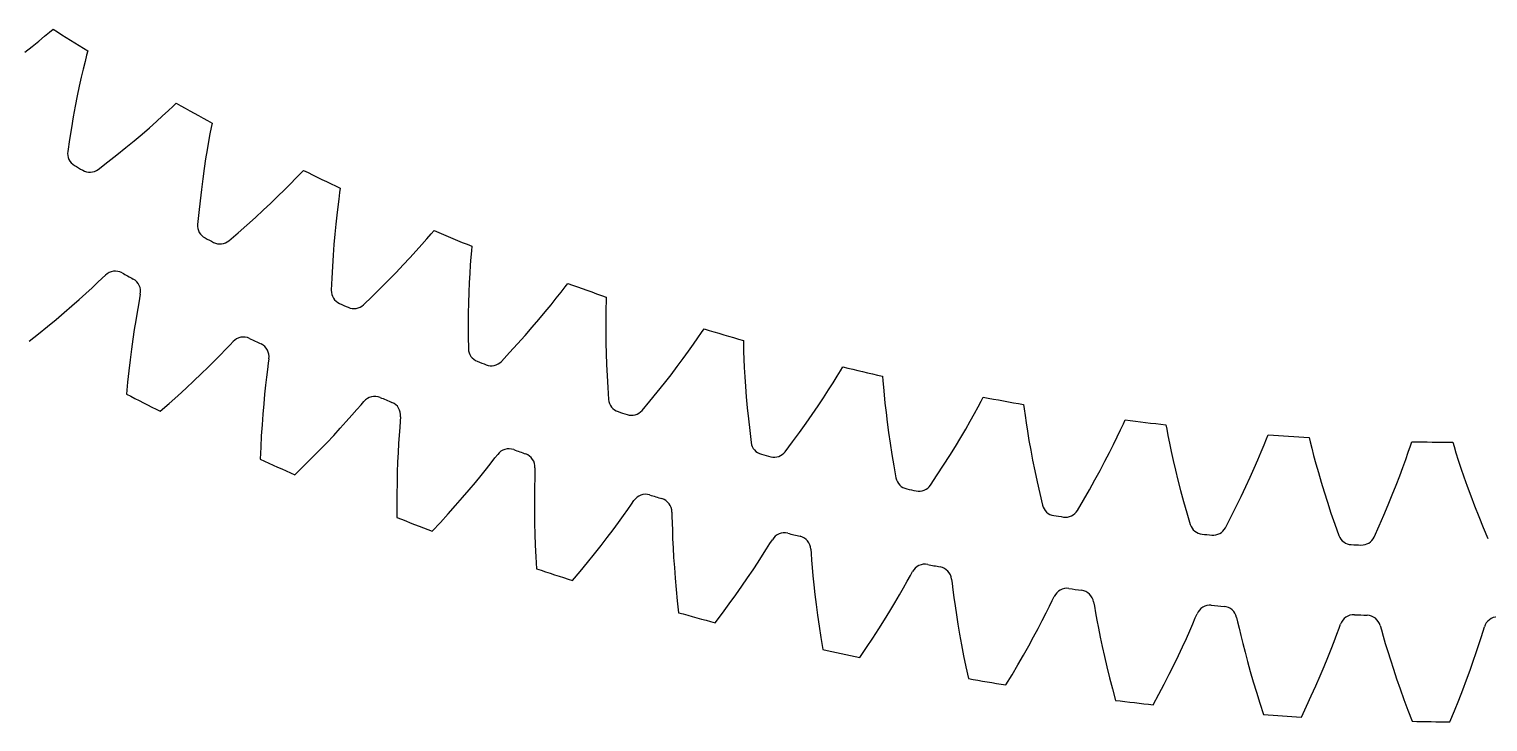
# Model space of a CAD drawing. Header units: millimetres. Extents: x -62 to 62, y -62 to 62.
# Drawn here: x -30.9 to 0.42, y -62.5 to -47.63 of the extents above; entities that cross this region are included whole.
import ezdxf

# ---------------------------------------------------------------- set-up
doc = ezdxf.new("R2010")
doc.units = ezdxf.units.MM

msp = doc.modelspace()

# ---------------------------------------------------------------- linework, layer by layer
at = {"layer": 'thin_ring_external'}
for p, q in [((-29.327569, -52.979145), (-29.258146, -52.914565)), ((-29.678992, -53.305883), (-29.546406, -53.184559)), ((-29.546406, -53.184559), (-29.427938, -53.074185)), ((-29.427938, -53.074185), (-29.327569, -52.979145)), ((-29.979188, -53.572574), (-29.823666, -53.435748)), ((-29.823666, -53.435748), (-29.678992, -53.305883)), ((-28.552564, -53.550198), (-28.580813, -53.709632)), ((-28.527348, -53.414291), (-28.552564, -53.550198)), ((-28.510878, -53.320917), (-28.527348, -53.414291)), ((-30.503606, -54.014651), (-30.319679, -53.862815)), ((-30.319679, -53.862815), (-30.144724, -53.715222)), ((-30.144724, -53.715222), (-29.979188, -53.572574)), ((-28.580813, -53.709632), (-28.610578, -53.886868)), ((-30.89707, -54.328823), (-30.696161, -54.170152)), ((-30.696161, -54.170152), (-30.503606, -54.014651)), ((-28.640942, -54.078892), (-28.671253, -54.283806)), ((-28.610578, -53.886868), (-28.640942, -54.078892)), ((-28.671253, -54.283806), (-28.701006, -54.500291)), ((-26.679551, -54.507561), (-26.584166, -54.40752)), ((-26.584166, -54.40752), (-26.518132, -54.339479)), ((-28.729791, -54.727368), (-28.75726, -54.964284)), ((-28.701006, -54.500291), (-28.729791, -54.727368)), ((-27.056302, -54.888858), (-26.918448, -54.751775)), ((-26.918448, -54.751775), (-26.792229, -54.62384)), ((-26.792229, -54.62384), (-26.679551, -54.507561)), ((-25.76277, -54.801239), (-25.781014, -54.938256)), ((-25.751089, -54.707145), (-25.76277, -54.801239)), ((-28.75726, -54.964284), (-28.783115, -55.210433)), ((-27.362671, -55.184361), (-27.204634, -55.033447)), ((-27.204634, -55.033447), (-27.056302, -54.888858)), ((-25.801085, -55.098924), (-25.821762, -55.277449)), ((-25.781014, -54.938256), (-25.801085, -55.098924)), ((-28.783115, -55.210433), (-28.807091, -55.465318)), ((-27.705796, -55.501725), (-27.529861, -55.340695)), ((-27.529861, -55.340695), (-27.362671, -55.184361)), ((-25.821762, -55.277449), (-25.842281, -55.470773)), ((-28.082705, -55.835577), (-27.89016, -55.666854)), ((-27.89016, -55.666854), (-27.705796, -55.501725)), ((-25.86209, -55.676967), (-25.88075, -55.894689)), ((-25.842281, -55.470773), (-25.86209, -55.676967)), ((-23.861561, -55.798733), (-23.771408, -55.693952)), ((-23.771408, -55.693952), (-23.708934, -55.622628)), ((-25.88075, -55.894689), (-25.897903, -56.12294)), ((-24.218351, -56.198769), (-24.087676, -56.054827)), ((-24.087676, -56.054827), (-23.968154, -55.920614)), ((-23.968154, -55.920614), (-23.861561, -55.798733)), ((-22.93098, -56.045216), (-22.942204, -56.182986)), ((-22.924119, -55.950649), (-22.93098, -56.045216)), ((-25.913239, -56.360949), (-25.926492, -56.608097)), ((-25.897903, -56.12294), (-25.913239, -56.360949)), ((-24.509232, -56.50953), (-24.359107, -56.350744)), ((-24.359107, -56.350744), (-24.218351, -56.198769)), ((-22.954045, -56.34447), (-22.965579, -56.523817)), ((-22.942204, -56.182986), (-22.954045, -56.34447)), ((-25.926492, -56.608097), (-25.937422, -56.863874)), ((-24.835704, -56.844), (-24.668221, -56.674197)), ((-24.668221, -56.674197), (-24.509232, -56.50953)), ((-22.965579, -56.523817), (-22.976201, -56.717937)), ((-25.011396, -57.018328), (-24.835704, -56.844)), ((-22.985455, -56.924874), (-22.992974, -57.143264)), ((-22.976201, -56.717937), (-22.985455, -56.924874)), ((-21.08155, -57.071497), (-20.981318, -56.944332)), ((-20.981318, -56.944332), (-20.896633, -56.835084)), ((-20.896633, -56.835084), (-20.837883, -56.760664)), ((-25.195075, -57.196663), (-25.011396, -57.018328)), ((-22.992974, -57.143264), (-22.99845, -57.372093)), ((-21.317217, -57.362064), (-21.194062, -57.211637)), ((-21.194062, -57.211637), (-21.08155, -57.071497)), ((-20.043541, -57.281141), (-20.047121, -57.443019)), ((-20.039366, -57.142978), (-20.043541, -57.281141)), ((-20.037342, -57.048183), (-20.039366, -57.142978)), ((-23.001613, -57.610575), (-23.002229, -57.858077)), ((-22.99845, -57.372093), (-23.001613, -57.610575)), ((-21.59185, -57.687273), (-21.450029, -57.521028)), ((-21.450029, -57.521028), (-21.317217, -57.362064)), ((-20.049482, -57.622721), (-20.050178, -57.81713)), ((-20.047121, -57.443019), (-20.049482, -57.622721)), ((-23.002229, -57.858077), (-23.000085, -58.114078)), ((-21.900819, -58.037976), (-21.742225, -57.859843)), ((-21.742225, -57.859843), (-21.59185, -57.687273)), ((-20.050178, -57.81713), (-20.048854, -58.024269)), ((-18.046338, -57.94137), (-17.967342, -57.827941)), ((-17.967342, -57.827941), (-17.912468, -57.750618)), ((-22.241714, -58.408528), (-22.06738, -58.221047)), ((-22.06738, -58.221047), (-21.900819, -58.037976)), ((-20.048854, -58.024269), (-20.045212, -58.242758)), ((-20.045212, -58.242758), (-20.038996, -58.471569)), ((-18.360468, -58.375709), (-18.245156, -58.219189)), ((-18.245156, -58.219189), (-18.139945, -58.073487)), ((-18.139945, -58.073487), (-18.046338, -57.94137)), ((-17.098291, -57.996886), (-17.095472, -58.09166)), ((-17.095472, -58.09166), (-17.092586, -58.229856)), ((-17.092586, -58.229856), (-17.087896, -58.391706)), ((-20.038996, -58.471569), (-20.029979, -58.709901)), ((-18.618139, -58.714516), (-18.484991, -58.541246)), ((-18.484991, -58.541246), (-18.360468, -58.375709)), ((-17.087896, -58.391706), (-17.081078, -58.571294)), ((-20.029979, -58.709901), (-20.017956, -58.957112)), ((-18.759506, -58.894539), (-18.618139, -58.714516)), ((-17.081078, -58.571294), (-17.071847, -58.765485)), ((-17.071847, -58.765485), (-17.059948, -58.972286)), ((-15.151016, -58.923969), (-15.064277, -58.787246)), ((-15.064277, -58.787246), (-14.991175, -58.66993)), ((-14.991175, -58.66993), (-14.940321, -58.589906)), ((-14.114632, -58.794281), (-14.106977, -58.888787)), ((-20.017956, -58.957112), (-20.002743, -59.21267)), ((-19.065793, -59.271875), (-18.908797, -59.080538)), ((-18.908797, -59.080538), (-18.759506, -58.894539)), ((-17.059948, -58.972286), (-17.045155, -59.190304)), ((-17.045155, -59.190304), (-17.027264, -59.418499)), ((-15.35582, -59.237057), (-15.248649, -59.074854)), ((-15.248649, -59.074854), (-15.151016, -58.923969)), ((-14.106977, -58.888787), (-14.097039, -59.026657)), ((-14.097039, -59.026657), (-14.084091, -59.188055)), ((-14.084091, -59.188055), (-14.068112, -59.367061)), ((-19.230327, -59.468013), (-19.065793, -59.271875)), ((-17.027264, -59.418499), (-17.006088, -59.65606)), ((-15.595854, -59.588579), (-15.471727, -59.408737)), ((-15.471727, -59.408737), (-15.35582, -59.237057)), ((-14.068112, -59.367061), (-14.048977, -59.560527)), ((-12.12256, -59.620726), (-12.042915, -59.479752)), ((-12.042915, -59.479752), (-11.975899, -59.358857)), ((-11.975899, -59.358857), (-11.929197, -59.276341)), ((-11.094149, -59.438289), (-11.081679, -59.532281)), ((-17.006088, -59.65606), (-16.981459, -59.902335)), ((-15.867444, -59.968965), (-15.727845, -59.775586)), ((-15.727845, -59.775586), (-15.595854, -59.588579)), ((-14.048977, -59.560527), (-14.026534, -59.766452)), ((-14.026534, -59.766452), (-14.000628, -59.98343)), ((-12.31111, -59.943863), (-12.212361, -59.7764)), ((-12.212361, -59.7764), (-12.12256, -59.620726)), ((-11.081679, -59.532281), (-11.064714, -59.669463)), ((-11.064714, -59.669463), (-11.043542, -59.82999)), ((-8.929378, -59.892923), (-8.886951, -59.80813)), ((-16.981459, -59.902335), (-16.953217, -60.156782)), ((-16.014466, -60.168069), (-15.867444, -59.968965)), ((-14.000628, -59.98343), (-13.971109, -60.210413)), ((-12.532882, -60.307183), (-12.4181, -60.121237)), ((-12.4181, -60.121237), (-12.31111, -59.943863)), ((-11.043542, -59.82999), (-11.018444, -60.007946)), ((-11.018444, -60.007946), (-10.989455, -60.200183)), ((-9.062477, -60.16194), (-8.990134, -60.017082)), ((-8.990134, -60.017082), (-8.929378, -59.892923)), ((-8.044723, -59.927229), (-8.02747, -60.020462)), ((-8.02747, -60.020462), (-8.003522, -60.156598)), ((-16.16877, -60.372352), (-16.014466, -60.168069)), ((-13.971109, -60.210413), (-13.937831, -60.446583)), ((-12.655152, -60.500685), (-12.532882, -60.307183)), ((-10.989455, -60.200183), (-10.956527, -60.404693)), ((-10.956527, -60.404693), (-10.919576, -60.620065)), ((-9.234281, -60.494282), (-9.144213, -60.321995)), ((-9.144213, -60.321995), (-9.062477, -60.16194)), ((-8.003522, -60.156598), (-7.974181, -60.315835)), ((-7.974181, -60.315835), (-7.940029, -60.492278)), ((-5.978751, -60.546197), (-5.913899, -60.397835)), ((-5.913899, -60.397835), (-5.859562, -60.270736)), ((-5.859562, -60.270736), (-5.82152, -60.183887)), ((-4.974309, -60.259826), (-4.952318, -60.352056)), ((-4.952318, -60.352056), (-4.921451, -60.486792)), ((-2.774459, -60.491309), (-2.740901, -60.402631)), ((-1.890918, -60.435211), (-1.864246, -60.526198)), ((-13.937831, -60.446583), (-13.900659, -60.691279)), ((-13.900659, -60.691279), (-13.859461, -60.943952)), ((-12.921359, -60.907291), (-12.784695, -60.70094)), ((-12.784695, -60.70094), (-12.655152, -60.500685)), ((-10.919576, -60.620065), (-10.878505, -60.845245)), ((-9.437213, -60.868452), (-9.332075, -60.676888)), ((-9.332075, -60.676888), (-9.234281, -60.494282)), ((-7.940029, -60.492278), (-7.901263, -60.682783)), ((-7.901263, -60.682783), (-7.857935, -60.885345)), ((-6.133362, -60.886879), (-6.052208, -60.710217)), ((-6.052208, -60.710217), (-5.978751, -60.546197)), ((-4.921451, -60.486792), (-4.884017, -60.644322)), ((-4.884017, -60.644322), (-4.8409, -60.818792)), ((-2.879427, -60.772497), (-2.822235, -60.621017)), ((-2.822235, -60.621017), (-2.774459, -60.491309)), ((-1.864246, -60.526198), (-1.826539, -60.659183)), ((-1.826539, -60.659183), (-1.781111, -60.814596)), ((0.227409, -60.840248), (0.276791, -60.686045)), ((0.276791, -60.686045), (0.317882, -60.554067)), ((0.317882, -60.554067), (0.346869, -60.463791)), ((-13.06503, -61.119187), (-12.921359, -60.907291)), ((-10.878505, -60.845245), (-10.833212, -61.079408)), ((-9.668592, -61.274553), (-9.549443, -61.067945)), ((-9.549443, -61.067945), (-9.437213, -60.868452)), ((-7.857935, -60.885345), (-7.810035, -61.09855)), ((-6.221704, -61.07424), (-6.133362, -60.886879)), ((-4.8409, -60.818792), (-4.792457, -61.007069)), ((-4.792457, -61.007069), (-4.738843, -61.207154)), ((-3.016441, -61.120629), (-2.944413, -60.940054)), ((-2.944413, -60.940054), (-2.879427, -60.772497)), ((-1.781111, -60.814596), (-1.729142, -60.986636)), ((-1.729142, -60.986636), (-1.671148, -61.172195)), ((0.108349, -61.194922), (0.171063, -61.010904)), ((0.171063, -61.010904), (0.227409, -60.840248)), ((-10.833212, -61.079408), (-10.783593, -61.321886)), ((-10.783593, -61.321886), (-10.729548, -61.572127)), ((-9.794541, -61.487613), (-9.668592, -61.274553)), ((-7.810035, -61.09855), (-7.75752, -61.321339)), ((-7.75752, -61.321339), (-7.700329, -61.552884)), ((-6.418821, -61.475885), (-6.316924, -61.270922)), ((-6.316924, -61.270922), (-6.221704, -61.07424)), ((-4.738843, -61.207154), (-4.680119, -61.417635)), ((-3.180154, -61.513544), (-3.095101, -61.312256)), ((-3.095101, -61.312256), (-3.016441, -61.120629)), ((-1.671148, -61.172195), (-1.607388, -61.369281)), ((-1.607388, -61.369281), (-1.537993, -61.576489)), ((0.039576, -61.390315), (0.108349, -61.194922)), ((-9.927206, -61.706568), (-9.794541, -61.487613)), ((-7.700329, -61.552884), (-7.638395, -61.792512)), ((-6.642171, -61.907521), (-6.527265, -61.688308)), ((-6.527265, -61.688308), (-6.418821, -61.475885)), ((-4.680119, -61.417635), (-4.616297, -61.637452)), ((-4.616297, -61.637452), (-4.547358, -61.865775)), ((-3.271453, -61.723442), (-3.180154, -61.513544)), ((-1.537993, -61.576489), (-1.46303, -61.792761)), ((-0.115549, -61.80997), (-0.035087, -61.595683)), ((-0.035087, -61.595683), (0.039576, -61.390315)), ((-7.638395, -61.792512), (-7.571642, -62.039667)), ((-6.763482, -62.132965), (-6.642171, -61.907521)), ((-4.547358, -61.865775), (-4.473269, -62.101928)), ((-3.472471, -62.16592), (-3.368909, -61.941125)), ((-3.368909, -61.941125), (-3.271453, -61.723442)), ((-1.46303, -61.792761), (-1.382523, -62.017265)), ((-0.201764, -62.032345), (-0.115549, -61.80997)), ((-4.473269, -62.101928), (-4.393983, -62.345352)), ((-3.582114, -62.397263), (-3.472471, -62.16592)), ((-1.382523, -62.017265), (-1.296472, -62.249328)), ((-1.296472, -62.249328), (-1.204861, -62.488385)), ((-0.3914, -62.498774), (-0.293713, -62.262134)), ((-0.293713, -62.262134), (-0.201764, -62.032345))]:
    msp.add_line(p, q, dxfattribs=at)
for centre, radius, start, end in [((-29.047147, -53.127824), 0.3, 61.332774, 134.694734), ((0, 0), 60.25, 241.332774, 241.594055), ((-28.804572, -53.259733), 0.3, 348.232095, 61.594055), ((-26.296519, -54.541687), 0.3, 64.259603, 137.621564), ((0, 0), 60.25, 244.259603, 244.520884), ((-26.047525, -54.661037), 0.3, 351.158924, 64.520884), ((0, 0), 62.5, 242.553933, 243.299726), ((-23.477286, -55.813256), 0.3, 67.186433, 140.548393), ((0, 0), 60.25, 247.186433, 247.447714), ((-23.222522, -55.919737), 0.3, 354.085753, 67.447714), ((-20.596803, -56.939215), 0.3, 70.113262, 143.475222), ((0, 0), 60.25, 250.113262, 250.374543), ((0, 0), 62.5, 245.480762, 246.226555), ((-20.336935, -57.032548), 0.3, 357.012583, 70.374543), ((-17.662585, -57.916626), 0.3, 73.040091, 146.402051), ((0, 0), 60.25, 253.040091, 253.301372), ((-17.398291, -57.996569), 0.3, 359.939412, 73.301372), ((0, 0), 62.5, 248.407592, 249.153384), ((-14.682288, -58.742939), 0.3, 75.966921, 149.328881), ((0, 0), 60.25, 255.966921, 256.228201), ((-14.414256, -58.809283), 0.3, 2.866241, 76.228201), ((-11.663687, -59.415999), 0.3, 78.89375, 152.25571), ((0, 0), 60.25, 258.89375, 259.155031), ((-11.392617, -59.46857), 0.3, 5.793071, 79.155031), ((0, 0), 62.5, 251.334421, 252.080213), ((-8.614656, -59.934049), 0.3, 81.820579, 155.182539), ((0, 0), 60.25, 261.820579, 262.08186), ((-8.341255, -59.97271), 0.3, 8.7199, 82.08186), ((-5.54315, -60.295738), 0.3, 84.747408, 158.109368), ((0, 0), 60.25, 264.747408, 265.008689), ((-5.268132, -60.320389), 0.3, 11.646729, 85.008689), ((0, 0), 62.5, 254.26125, 255.007043), ((-2.457183, -60.500122), 0.3, 87.674238, 161.036198), ((0, 0), 60.25, 267.674238, 267.935518), ((-2.181266, -60.510698), 0.3, 14.573558, 87.935518), ((0.635194, -60.546668), 0.3, 90.601067, 163.963027), ((0, 0), 62.5, 257.188079, 257.933872), ((0, 0), 62.5, 260.114909, 260.860701), ((0, 0), 62.5, 263.041738, 263.78753), ((0, 0), 62.5, 265.968567, 266.71436), ((0, 0), 62.5, 268.895396, 269.641189)]:
    msp.add_arc(centre, radius, start, end, dxfattribs=at)
at = {"layer": 'thin_ring_internal'}
for p, q in [((-30.834345, -48.005408), (-30.692132, -47.890896)), ((-30.692132, -47.890896), (-30.565047, -47.786506)), ((-30.565047, -47.786506), (-30.457367, -47.696455)), ((-30.457367, -47.696455), (-30.384308, -47.634482)), ((-30.989499, -48.127711), (-30.834345, -48.005408)), ((-29.66408, -48.193831), (-29.698228, -48.329986)), ((-29.640125, -48.101071), (-29.66408, -48.193831)), ((-29.736828, -48.489854), (-29.777949, -48.667749)), ((-29.698228, -48.329986), (-29.736828, -48.489854)), ((-29.777949, -48.667749), (-29.820444, -48.860687)), ((-29.863514, -49.066792), (-29.906544, -49.284769)), ((-29.820444, -48.860687), (-29.863514, -49.066792)), ((-29.906544, -49.284769), (-29.949044, -49.513657)), ((-28.031049, -49.495507), (-27.909854, -49.384332)), ((-27.909854, -49.384332), (-27.807253, -49.288535)), ((-27.807253, -49.288535), (-27.737687, -49.222665)), ((-29.990601, -49.752717), (-30.03086, -50.001359)), ((-29.949044, -49.513657), (-29.990601, -49.752717)), ((-28.474528, -49.885677), (-28.31504, -49.748207)), ((-28.31504, -49.748207), (-28.166796, -49.617614)), ((-28.166796, -49.617614), (-28.031049, -49.495507)), ((-26.987988, -49.741848), (-27.014649, -49.879665)), ((-26.969134, -49.647918), (-26.987988, -49.741848)), ((-30.03086, -50.001359), (-30.070313, -50.258618)), ((-28.82412, -50.176863), (-28.644422, -50.028861)), ((-28.644422, -50.028861), (-28.474528, -49.885677)), ((-27.044462, -50.041403), (-27.075806, -50.221278)), ((-27.014649, -49.879665), (-27.044462, -50.041403)), ((-29.211242, -50.48457), (-29.013175, -50.328964)), ((-29.013175, -50.328964), (-28.82412, -50.176863)), ((-27.107703, -50.416248), (-27.139452, -50.624398)), ((-27.075806, -50.221278), (-27.107703, -50.416248)), ((-29.41724, -50.643641), (-29.211242, -50.48457)), ((-27.139452, -50.624398), (-27.170515, -50.844399)), ((-25.171368, -50.834776), (-25.074151, -50.733519)), ((-25.074151, -50.733519), (-25.008285, -50.663948)), ((-27.170515, -50.844399), (-27.200452, -51.075267)), ((-25.415187, -51.081741), (-25.286311, -50.952403)), ((-25.286311, -50.952403), (-25.171368, -50.834776)), ((-24.217657, -51.046597), (-24.231354, -51.141417)), ((-27.228892, -51.31624), (-27.255513, -51.566709)), ((-27.200452, -51.075267), (-27.228892, -51.31624)), ((-25.707821, -51.36621), (-25.556078, -51.220235)), ((-25.556078, -51.220235), (-25.415187, -51.081741)), ((-24.250449, -51.280483), (-24.271384, -51.443608)), ((-24.231354, -51.141417), (-24.250449, -51.280483)), ((-27.255513, -51.566709), (-27.280858, -51.825739)), ((-26.04099, -51.676052), (-25.869642, -51.518458)), ((-25.869642, -51.518458), (-25.707821, -51.36621)), ((-24.292859, -51.624926), (-24.314061, -51.821347)), ((-24.271384, -51.443608), (-24.292859, -51.624926)), ((-26.41073, -52.00444), (-26.221457, -51.838251)), ((-26.221457, -51.838251), (-26.04099, -51.676052)), ((-24.314061, -51.821347), (-24.334396, -52.030921)), ((-22.266217, -52.027094), (-22.20425, -51.954031)), ((-26.607734, -52.174524), (-26.41073, -52.00444)), ((-24.353399, -52.25229), (-24.370684, -52.484448)), ((-24.334396, -52.030921), (-24.353399, -52.25229)), ((-22.587729, -52.393421), (-22.466108, -52.257238)), ((-22.466108, -52.257238), (-22.35776, -52.133509)), ((-22.35776, -52.133509), (-22.266217, -52.027094)), ((-21.393905, -52.292933), (-21.402403, -52.388359)), ((-24.370684, -52.484448), (-24.385921, -52.726614)), ((-22.864392, -52.693445), (-22.720846, -52.539402)), ((-22.720846, -52.539402), (-22.587729, -52.393421)), ((-21.413876, -52.528261), (-21.425872, -52.692285)), ((-21.402403, -52.388359), (-21.413876, -52.528261)), ((-24.385921, -52.726614), (-24.398825, -52.978163)), ((-23.180143, -53.021019), (-23.017657, -52.854303)), ((-23.017657, -52.854303), (-22.864392, -52.693445)), ((-21.437413, -52.874506), (-21.447857, -53.071791)), ((-21.425872, -52.692285), (-21.437413, -52.874506)), ((-24.398825, -52.978163), (-24.409987, -53.238191)), ((-23.531398, -53.369108), (-23.351483, -53.192831)), ((-23.351483, -53.192831), (-23.180143, -53.021019)), ((-21.447857, -53.071791), (-21.456717, -53.282163)), ((-19.477428, -53.276656), (-19.391833, -53.1654)), ((-19.391833, -53.1654), (-19.333948, -53.089062)), ((-23.71882, -53.549696), (-23.531398, -53.369108)), ((-21.463602, -53.504239), (-21.468183, -53.736995)), ((-21.456717, -53.282163), (-21.463602, -53.504239)), ((-19.817807, -53.70177), (-19.69286, -53.548738)), ((-19.69286, -53.548738), (-19.578857, -53.406116)), ((-19.578857, -53.406116), (-19.477428, -53.276656)), ((-18.509579, -53.478953), (-18.513395, -53.619273)), ((-18.506305, -53.383206), (-18.509579, -53.478953)), ((-21.468183, -53.736995), (-21.470174, -53.979632)), ((-20.096978, -54.03241), (-19.952726, -53.863423)), ((-19.952726, -53.863423), (-19.817807, -53.70177)), ((-18.516416, -53.783708), (-18.517989, -53.966287)), ((-18.513395, -53.619273), (-18.516416, -53.783708)), ((-21.470174, -53.979632), (-21.469322, -54.23151)), ((-20.250117, -54.207751), (-20.096978, -54.03241)), ((-18.517989, -53.966287), (-18.517643, -54.163848)), ((-18.517643, -54.163848), (-18.515002, -54.37439)), ((-16.538967, -54.260804), (-16.459576, -54.14504)), ((-16.459576, -54.14504), (-16.405946, -54.065654)), ((-21.469322, -54.23151), (-21.466267, -54.491759)), ((-20.58184, -54.574502), (-20.411819, -54.388663)), ((-20.411819, -54.388663), (-20.250117, -54.207751)), ((-18.515002, -54.37439), (-18.50975, -54.596511)), ((-16.73922, -54.544244), (-16.633176, -54.39561)), ((-16.633176, -54.39561), (-16.538967, -54.260804)), ((-15.563475, -54.314162), (-15.561516, -54.409946)), ((-15.561516, -54.409946), (-15.557663, -54.550265)), ((-20.75912, -54.765056), (-20.58184, -54.574502)), ((-18.50975, -54.596511), (-18.501613, -54.829169)), ((-16.981513, -54.872651), (-16.855623, -54.703871)), ((-16.855623, -54.703871), (-16.73922, -54.544244)), ((-15.557663, -54.550265), (-15.551699, -54.714619)), ((-15.551699, -54.714619), (-15.5433, -54.897011)), ((-18.501613, -54.829169), (-18.490351, -55.071553)), ((-18.490351, -55.071553), (-18.475745, -55.323009)), ((-17.259657, -55.232705), (-17.116322, -55.049263)), ((-17.116322, -55.049263), (-16.981513, -54.872651)), ((-15.5433, -54.897011), (-15.532166, -55.094259)), ((-15.532166, -55.094259), (-15.518031, -55.304342)), ((-13.637854, -55.222766), (-13.551148, -55.083016)), ((-13.551148, -55.083016), (-13.478197, -54.963089)), ((-13.478197, -54.963089), (-13.428982, -54.880893)), ((-12.574198, -55.083024), (-12.56701, -55.178558)), ((-18.475745, -55.323009), (-18.458483, -55.582703)), ((-17.570857, -55.617025), (-17.411239, -55.422178)), ((-17.411239, -55.422178), (-17.259657, -55.232705)), ((-15.518031, -55.304342), (-15.500657, -55.525845)), ((-13.843136, -55.542715), (-13.735623, -55.376969)), ((-13.735623, -55.376969), (-13.637854, -55.222766)), ((-12.56701, -55.178558), (-12.5555, -55.318457)), ((-12.5555, -55.318457), (-12.540571, -55.48224)), ((-17.737467, -55.816975), (-17.570857, -55.617025)), ((-15.500657, -55.525845), (-15.479827, -55.757712)), ((-14.084584, -55.901828), (-13.959621, -55.718117)), ((-13.959621, -55.718117), (-13.843136, -55.542715)), ((-12.540571, -55.48224), (-12.522224, -55.663902)), ((-12.522224, -55.663902), (-12.500335, -55.860247)), ((-10.601832, -55.885115), (-10.522886, -55.740839)), ((-10.522886, -55.740839), (-10.456594, -55.617107)), ((-10.456594, -55.617107), (-10.411941, -55.532346)), ((-9.547394, -55.687497), (-9.535, -55.782495)), ((-15.479827, -55.757712), (-15.455345, -55.999119)), ((-15.455345, -55.999119), (-15.427029, -56.249402)), ((-14.217688, -56.092823), (-14.084584, -55.901828)), ((-12.500335, -55.860247), (-12.474749, -56.069245)), ((-10.789335, -56.215797), (-10.691034, -56.044427)), ((-10.691034, -56.044427), (-10.601832, -55.885115)), ((-9.535, -55.782495), (-9.515868, -55.921557)), ((-9.515868, -55.921557), (-9.492016, -56.084281)), ((-7.403784, -56.105142), (-7.363826, -56.018069)), ((-15.427029, -56.249402), (-15.395611, -56.507766)), ((-14.507436, -56.493564), (-14.358696, -56.290291)), ((-14.358696, -56.290291), (-14.217688, -56.092823)), ((-12.474749, -56.069245), (-12.445304, -56.289468)), ((-12.445304, -56.289468), (-12.411844, -56.519852)), ((-10.896068, -56.397299), (-10.789335, -56.215797)), ((-9.492016, -56.084281), (-9.463776, -56.264669)), ((-9.463776, -56.264669), (-9.431197, -56.459526)), ((-7.534169, -56.380681), (-7.463221, -56.232309)), ((-7.463221, -56.232309), (-7.403784, -56.105142)), ((-6.492097, -56.125776), (-6.474534, -56.219956)), ((-6.474534, -56.219956), (-6.447836, -56.357765)), ((-6.447836, -56.357765), (-6.415134, -56.518943)), ((-4.328878, -56.425737), (-4.293735, -56.336612)), ((-14.662878, -56.702314), (-14.507436, -56.493564)), ((-12.411844, -56.519852), (-12.374215, -56.759562)), ((-11.133287, -56.785539), (-11.010812, -56.587559)), ((-11.010812, -56.587559), (-10.896068, -56.397299)), ((-9.431197, -56.459526), (-9.394236, -56.666815)), ((-9.394236, -56.666815), (-9.35281, -56.885102)), ((-7.703335, -56.721109), (-7.614539, -56.544627)), ((-7.614539, -56.544627), (-7.534169, -56.380681)), ((-6.415134, -56.518943), (-6.377085, -56.69752)), ((-4.444022, -56.707985), (-4.381282, -56.55596)), ((-4.381282, -56.55596), (-4.328878, -56.425737)), ((-3.417425, -56.396553), (-3.394745, -56.489634)), ((-3.394745, -56.489634), (-3.360561, -56.625779)), ((-3.360561, -56.625779), (-3.319106, -56.784931)), ((-1.286268, -56.710826), (-1.241053, -56.577935)), ((-1.241053, -56.577935), (-1.21083, -56.487024)), ((-0.332554, -56.499021), (-0.304825, -56.590724)), ((-0.304825, -56.590724), (-0.263257, -56.7248)), ((-12.374215, -56.759562), (-12.332274, -57.007925)), ((-11.400719, -57.201504), (-11.263301, -56.990412)), ((-11.263301, -56.990412), (-11.133287, -56.785539)), ((-9.35281, -56.885102), (-9.306818, -57.113314)), ((-7.904179, -57.104411), (-7.799996, -56.908168)), ((-7.799996, -56.908168), (-7.703335, -56.721109)), ((-6.377085, -56.69752), (-6.333914, -56.890308)), ((-6.333914, -56.890308), (-6.285688, -57.095269)), ((-4.594345, -57.057143), (-4.515319, -56.876075)), ((-4.515319, -56.876075), (-4.444022, -56.707985)), ((-3.319106, -56.784931), (-3.271362, -56.961164)), ((-3.271362, -56.961164), (-3.217727, -57.151306)), ((-1.402623, -57.037783), (-1.340612, -56.86605)), ((-1.340612, -56.86605), (-1.286268, -56.710826)), ((-0.263257, -56.7248), (-0.213173, -56.881451)), ((-0.213173, -56.881451), (-0.155876, -57.054813)), ((-12.332274, -57.007925), (-12.286793, -57.264187)), ((-11.544529, -57.418431), (-11.400719, -57.201504)), ((-9.306818, -57.113314), (-9.256155, -57.350611)), ((-8.134293, -57.520451), (-8.015661, -57.308784)), ((-8.015661, -57.308784), (-7.904179, -57.104411)), ((-6.285688, -57.095269), (-6.232403, -57.310968)), ((-6.232403, -57.310968), (-6.174017, -57.536328)), ((-4.773958, -57.450841), (-4.680647, -57.249202)), ((-4.680647, -57.249202), (-4.594345, -57.057143)), ((-3.217727, -57.151306), (-3.158381, -57.353328)), ((-1.547328, -57.419381), (-1.471643, -57.222896)), ((-1.471643, -57.222896), (-1.402623, -57.037783)), ((-0.155876, -57.054813), (-0.091938, -57.241743)), ((-0.091938, -57.241743), (-0.021648, -57.440222)), ((-9.256155, -57.350611), (-9.200713, -57.596313)), ((-9.200713, -57.596313), (-9.141307, -57.84971)), ((-8.259977, -57.738732), (-8.134293, -57.520451)), ((-6.174017, -57.536328), (-6.110471, -57.770504)), ((-4.874112, -57.660997), (-4.773958, -57.450841)), ((-3.158381, -57.353328), (-3.093396, -57.565795)), ((-3.093396, -57.565795), (-3.022791, -57.78763)), ((-1.629489, -57.625815), (-1.547328, -57.419381)), ((-0.021648, -57.440222), (0.054843, -57.648823)), ((-8.391727, -57.963189), (-8.259977, -57.738732)), ((-6.110471, -57.770504), (-6.041695, -58.012812)), ((-5.094585, -58.103646), (-4.981008, -57.878827)), ((-4.981008, -57.878827), (-4.874112, -57.660997)), ((-3.022791, -57.78763), (-2.946551, -58.017987)), ((-1.812858, -58.064469), (-1.718017, -57.841126)), ((-1.718017, -57.841126), (-1.629489, -57.625815)), ((0.054843, -57.648823), (0.137457, -57.866472)), ((0.137457, -57.866472), (0.226162, -58.092322)), ((-6.041695, -58.012812), (-5.968539, -58.262586)), ((-5.21388, -58.334963), (-5.094585, -58.103646)), ((-2.946551, -58.017987), (-2.864645, -58.256178)), ((-1.913988, -58.295155), (-1.812858, -58.064469)), ((0.226162, -58.092322), (0.320954, -58.325684)), ((-2.864645, -58.256178), (-2.777958, -58.501584)), ((-2.020474, -58.532641), (-1.913988, -58.295155)), ((0.320954, -58.325684), (0.420912, -58.565991))]:
    msp.add_line(p, q, dxfattribs=at)
for centre, radius, start, end in [((0, 0), 56.5, 237.467674, 238.358413), ((0, 0), 56.5, 240.598109, 241.488848), ((-29.773017, -50.298807), 0.3, 172.301391, 239.377737), ((0, 0), 58.75, 239.377737, 239.578784), ((-29.596339, -50.402968), 0.3, 239.578784, 306.655131), ((0, 0), 56.5, 243.728544, 244.619282), ((-26.981811, -51.849632), 0.3, 175.431826, 242.508172), ((0, 0), 56.5, 246.858979, 247.749717), ((0, 0), 58.75, 242.508172, 242.709219), ((-26.799709, -51.94399), 0.3, 242.709219, 309.785566), ((-24.110082, -53.245718), 0.3, 178.562261, 245.638607), ((0, 0), 56.5, 249.989413, 250.880152), ((0, 0), 58.75, 245.638607, 245.839654), ((-23.923098, -53.329991), 0.3, 245.839654, 312.916), ((0, 0), 56.5, 253.119848, 254.010587), ((-21.166398, -54.482897), 0.3, 181.692695, 248.769042), ((0, 0), 58.75, 248.769042, 248.970089), ((-20.975091, -54.556833), 0.3, 248.970089, 316.046435), ((0, 0), 56.5, 256.250283, 257.141021), ((-18.159545, -55.557479), 0.3, 184.82313, 251.899476), ((0, 0), 56.5, 259.380718, 260.271456), ((0, 0), 58.75, 251.899476, 252.100524), ((-17.964486, -55.620857), 0.3, 252.100524, 319.17687), ((0, 0), 56.5, 262.511152, 263.401891), ((0, 0), 56.5, 265.641587, 266.532326), ((-15.098497, -56.466254), 0.3, 187.953565, 255.029911), ((0, 0), 56.5, 268.772022, 269.662761), ((0, 0), 58.75, 255.029911, 255.230958), ((-14.900268, -56.518886), 0.3, 255.230958, 322.307305), ((-11.992389, -57.206513), 0.3, 191.084, 258.160346), ((0, 0), 58.75, 258.160346, 258.361393), ((-11.791582, -57.248241), 0.3, 258.361393, 325.437739), ((-8.850492, -57.776044), 0.3, 194.214434, 261.290781), ((0, 0), 58.75, 261.290781, 261.491828), ((-8.647705, -57.806744), 0.3, 261.491828, 328.568174), ((-5.68218, -58.17315), 0.3, 197.344869, 264.421216), ((0, 0), 58.75, 264.421216, 264.622263), ((-5.47802, -58.19273), 0.3, 264.622263, 331.698609), ((-2.496911, -58.396643), 0.3, 200.475304, 267.55165), ((-2.291987, -58.405045), 0.3, 267.752697, 334.829044), ((0, 0), 58.75, 267.55165, 267.752697)]:
    msp.add_arc(centre, radius, start, end, dxfattribs=at)

doc.saveas('drawing.dxf')
